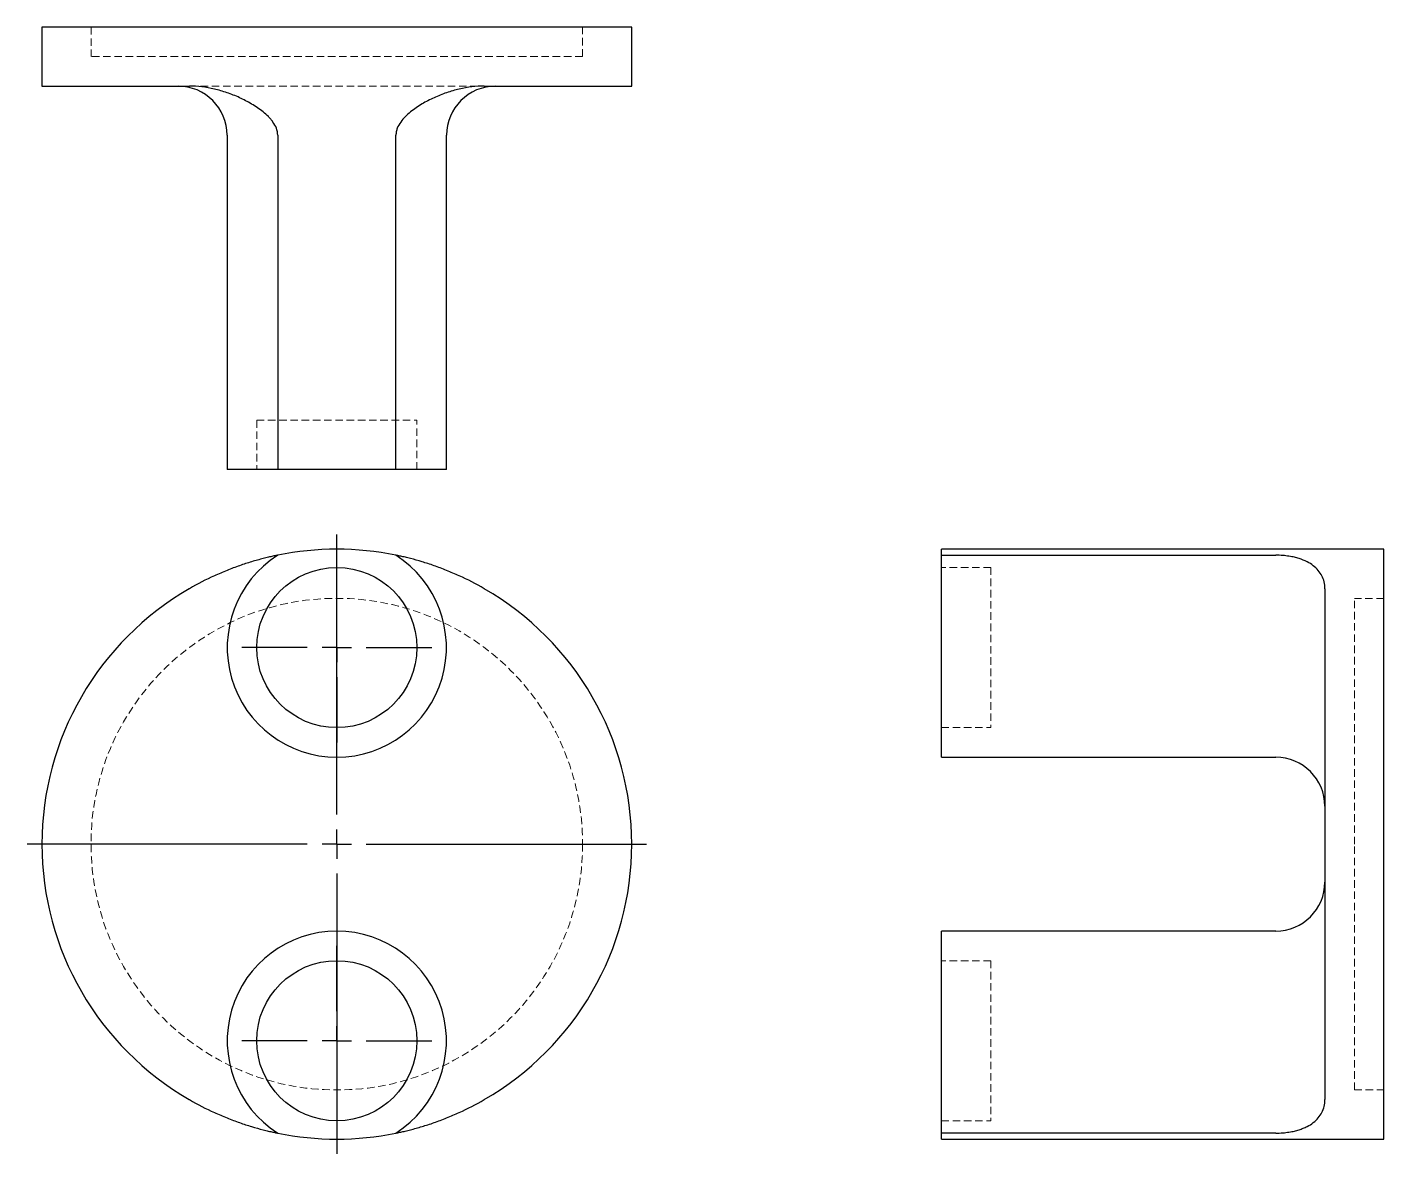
# Model space of a CAD drawing. Header units: millimetres. Extents: x 30 to 260, y 4 to 196.
import ezdxf

# ---------------------------------------------------------------- set-up
doc = ezdxf.new("R2010")
doc.units = ezdxf.units.MM
doc.linetypes.add('HIDDEN', pattern=[1.905, 1.27, -0.635])
doc.layers.add('10', color=7, linetype='Continuous')

# ---------------------------------------------------------------- blocks, each defined once
blk = doc.blocks.new('SW_CENTERMARKSYMBOL_0')
at = {"layer": '10', "color": 0}
for p, q in [((0, 5), (0, 52.5)), ((0, 0), (0, 2.5)), ((-5, 0), (-52.5, 0)), ((0, 0), (-2.5, 0)), ((0, 0), (0, -2.5)), ((0, 0), (2.5, 0)), ((5, 0), (52.5, 0)), ((0, -5), (0, -52.5))]:
    blk.add_line(p, q, dxfattribs=at)
blk = doc.blocks.new('SW_CENTERMARKSYMBOL_1')
at = {"layer": '10', "color": 0}
for p, q in [((0, 5), (0, 16.08)), ((0, 0), (0, 2.5)), ((-5, 0), (-16.08, 0)), ((0, 0), (-2.5, 0)), ((0, 0), (0, -2.5)), ((0, 0), (2.5, 0)), ((5, 0), (16.08, 0)), ((0, -5), (0, -16.08))]:
    blk.add_line(p, q, dxfattribs=at)
blk = doc.blocks.new('SW_CENTERMARKSYMBOL_2')
at = {"layer": '10', "color": 0}
for p, q in [((0, 5), (0, 16.08)), ((0, 0), (0, 2.5)), ((-5, 0), (-16.08, 0)), ((0, 0), (-2.5, 0)), ((0, 0), (0, -2.5)), ((0, 0), (2.5, 0)), ((5, 0), (16.08, 0)), ((0, -5), (0, -16.08))]:
    blk.add_line(p, q, dxfattribs=at)

msp = doc.modelspace()

# ---------------------------------------------------------------- linework, layer by layer
at = {"color": 7, "linetype": 'Continuous', "lineweight": 25}
for p, q in [((33, 195.5), (33, 185.5)), ((133, 195.5), (33, 195.5)), ((133, 185.5), (133, 195.5)), ((33, 185.5), (58, 185.5)), ((108, 185.5), (133, 185.5)), ((64.42, 177.17), (64.42, 120.5)), ((72.98, 177.17), (72.98, 120.5)), ((93.02, 120.5), (93.02, 177.17)), ((101.58, 120.5), (101.58, 177.17)), ((72.98, 120.5), (64.42, 120.5)), ((93.02, 120.5), (72.98, 120.5)), ((101.58, 120.5), (93.02, 120.5)), ((260.5, 107), (185.5, 107)), ((185.5, 105.99), (185.5, 107)), ((185.5, 105.99), (242.17, 105.99)), ((185.5, 71.75), (185.5, 105.99)), ((260.5, 57), (260.5, 107)), ((250.5, 100.3), (250.5, 13.7)), ((185.5, 71.75), (242.17, 71.75)), ((260.5, 7), (260.5, 57)), ((242.17, 42.25), (185.5, 42.25)), ((185.5, 8.01), (185.5, 42.25)), ((185.5, 7), (185.5, 8.01)), ((242.17, 8.01), (185.5, 8.01)), ((185.5, 7), (260.5, 7))]:
    msp.add_line(p, q, dxfattribs=at)
at = {"color": 7, "linetype": 'HIDDEN', "lineweight": 18}
for p, q in [((41.33, 195.5), (41.33, 190.5)), ((124.67, 190.5), (124.67, 195.5)), ((124.67, 190.5), (41.33, 190.5)), ((58, 185.5), (108, 185.5)), ((69.42, 128.87), (96.58, 128.87)), ((69.42, 128.87), (69.42, 120.5)), ((96.58, 120.5), (96.58, 128.87)), ((193.87, 103.92), (185.5, 103.92)), ((193.87, 103.92), (193.87, 76.75)), ((255.5, 57), (255.5, 98.67)), ((260.5, 98.67), (255.5, 98.67)), ((185.5, 76.75), (193.87, 76.75)), ((255.5, 15.33), (255.5, 57)), ((193.87, 37.25), (185.5, 37.25)), ((193.87, 37.25), (193.87, 10.08)), ((255.5, 15.33), (260.5, 15.33)), ((185.5, 10.08), (193.87, 10.08))]:
    msp.add_line(p, q, dxfattribs=at)
at = {"color": 7, "linetype": 'Continuous', "lineweight": 25}
for centre in [(83, 90.33), (83, 23.67)]:
    msp.add_circle(centre, 13.58, dxfattribs=at)
at = {"color": 7, "linetype": 'HIDDEN', "lineweight": 18}
msp.add_circle((83, 57), 41.67, dxfattribs=at)
at = {"color": 7, "linetype": 'Continuous', "lineweight": 25}
for centre, radius, start, end in [((56.08, 177.17), 8.33, 0, 90), ((109.92, 177.17), 8.33, 90, 180), ((83, 90.33), 18.58, 122.6134, 57.3866), ((83, 57), 50, 78.4445, 101.5555), ((83, 57), 50, 120.0051, 239.9949), ((83, 57), 50, 300.0051, 59.9949), ((242.17, 63.42), 8.33, 0, 90), ((242.17, 50.58), 8.33, 270, 0), ((83, 23.67), 18.58, 302.6134, 237.3866), ((83, 57), 50, 258.4445, 281.5555)]:
    msp.add_arc(centre, radius, start, end, dxfattribs=at)
for points, knots in [([(72.98, 177.17), (72.98, 177.58), (72.9, 177.98), (72.61, 178.74), (72.4, 179.09), (72.05, 179.58), (71.93, 179.74), (71.66, 180.04), (71.53, 180.19), (71.11, 180.61), (70.81, 180.88), (70.2, 181.38), (69.88, 181.61), (69.23, 182.06), (68.89, 182.27), (67.89, 182.87), (67.21, 183.22), (65.81, 183.86), (65.1, 184.14), (63.67, 184.62), (62.96, 184.83), (60.82, 185.32), (59.4, 185.5), (58, 185.5)], [0, 0, 0, 0, 0.0625, 0.0625, 0.125, 0.125, 0.15625, 0.15625, 0.1875, 0.1875, 0.25, 0.25, 0.3125, 0.3125, 0.375, 0.375, 0.5, 0.5, 0.625, 0.625, 0.75, 0.75, 1, 1, 1, 1]), ([(108, 185.5), (106.6, 185.5), (105.18, 185.32), (103.04, 184.83), (102.32, 184.62), (100.89, 184.13), (100.18, 183.85), (98.79, 183.22), (98.11, 182.87), (96.78, 182.08), (96.13, 181.64), (95.19, 180.88), (94.9, 180.62), (94.33, 180.05), (94.06, 179.74), (93.6, 179.09), (93.4, 178.74), (93.17, 178.17), (93.12, 177.97), (93.04, 177.58), (93.02, 177.37), (93.02, 177.17)], [0, 0, 0, 0, 0.25, 0.25, 0.375, 0.375, 0.5, 0.5, 0.625, 0.625, 0.75, 0.75, 0.8125, 0.8125, 0.875, 0.875, 0.9375, 0.9375, 0.96875, 0.96875, 1, 1, 1, 1]), ([(72.98, 105.99), (72.98, 105.99), (72.9, 105.97), (72.61, 105.91), (72.4, 105.86), (72.05, 105.79), (71.93, 105.76), (71.66, 105.7), (71.53, 105.67), (71.11, 105.57), (70.81, 105.49), (70.2, 105.33), (69.88, 105.25), (69.23, 105.07), (68.89, 104.97), (67.89, 104.67), (67.21, 104.45), (65.81, 103.96), (65.1, 103.69), (63.67, 103.12), (62.96, 102.81), (60.82, 101.84), (59.4, 101.11), (58, 100.3)], [0, 0, 0, 0, 0.0625, 0.0625, 0.125, 0.125, 0.15625, 0.15625, 0.1875, 0.1875, 0.25, 0.25, 0.3125, 0.3125, 0.375, 0.375, 0.5, 0.5, 0.625, 0.625, 0.75, 0.75, 1, 1, 1, 1]), ([(108, 100.3), (106.6, 101.11), (105.18, 101.84), (103.04, 102.82), (102.32, 103.12), (100.89, 103.7), (100.18, 103.96), (98.79, 104.45), (98.11, 104.67), (96.78, 105.07), (96.13, 105.25), (95.19, 105.49), (94.9, 105.57), (94.33, 105.7), (94.06, 105.76), (93.6, 105.86), (93.4, 105.91), (93.17, 105.95), (93.12, 105.97), (93.04, 105.98), (93.02, 105.99), (93.02, 105.99)], [0, 0, 0, 0, 0.25, 0.25, 0.375, 0.375, 0.5, 0.5, 0.625, 0.625, 0.75, 0.75, 0.8125, 0.8125, 0.875, 0.875, 0.9375, 0.9375, 0.96875, 0.96875, 1, 1, 1, 1]), ([(250.5, 100.3), (250.5, 101.11), (250.32, 101.84), (249.83, 102.82), (249.62, 103.12), (249.13, 103.7), (248.85, 103.96), (248.22, 104.45), (247.87, 104.67), (247.08, 105.07), (246.64, 105.25), (245.88, 105.49), (245.62, 105.57), (245.05, 105.7), (244.74, 105.76), (244.09, 105.86), (243.74, 105.91), (243.17, 105.95), (242.97, 105.97), (242.58, 105.98), (242.37, 105.99), (242.17, 105.99)], [0, 0, 0, 0, 0.25, 0.25, 0.375, 0.375, 0.5, 0.5, 0.625, 0.625, 0.75, 0.75, 0.8125, 0.8125, 0.875, 0.875, 0.9375, 0.9375, 0.96875, 0.96875, 1, 1, 1, 1]), ([(58, 13.7), (59.4, 12.89), (60.82, 12.16), (62.96, 11.18), (63.68, 10.88), (65.11, 10.3), (65.82, 10.04), (67.21, 9.55), (67.89, 9.33), (69.22, 8.93), (69.87, 8.75), (70.81, 8.51), (71.1, 8.43), (71.67, 8.3), (71.94, 8.24), (72.4, 8.14), (72.6, 8.09), (72.83, 8.05), (72.88, 8.03), (72.96, 8.02), (72.98, 8.01), (72.98, 8.01)], [0, 0, 0, 0, 0.25, 0.25, 0.375, 0.375, 0.5, 0.5, 0.625, 0.625, 0.75, 0.75, 0.8125, 0.8125, 0.875, 0.875, 0.9375, 0.9375, 0.96875, 0.96875, 1, 1, 1, 1]), ([(93.02, 8.01), (93.02, 8.01), (93.1, 8.03), (93.39, 8.09), (93.6, 8.14), (93.95, 8.21), (94.07, 8.24), (94.34, 8.3), (94.47, 8.33), (94.89, 8.43), (95.19, 8.51), (95.8, 8.67), (96.12, 8.75), (96.77, 8.93), (97.11, 9.03), (98.11, 9.33), (98.79, 9.55), (100.19, 10.04), (100.9, 10.31), (102.33, 10.88), (103.04, 11.19), (105.18, 12.16), (106.6, 12.89), (108, 13.7)], [0, 0, 0, 0, 0.0625, 0.0625, 0.125, 0.125, 0.15625, 0.15625, 0.1875, 0.1875, 0.25, 0.25, 0.3125, 0.3125, 0.375, 0.375, 0.5, 0.5, 0.625, 0.625, 0.75, 0.75, 1, 1, 1, 1]), ([(242.17, 8.01), (242.58, 8.01), (242.98, 8.03), (243.74, 8.09), (244.09, 8.14), (244.58, 8.21), (244.74, 8.24), (245.04, 8.3), (245.19, 8.33), (245.61, 8.43), (245.88, 8.51), (246.38, 8.67), (246.61, 8.75), (247.06, 8.93), (247.27, 9.03), (247.87, 9.33), (248.22, 9.55), (248.86, 10.04), (249.14, 10.31), (249.62, 10.88), (249.83, 11.19), (250.32, 12.16), (250.5, 12.89), (250.5, 13.7)], [0, 0, 0, 0, 0.0625, 0.0625, 0.125, 0.125, 0.15625, 0.15625, 0.1875, 0.1875, 0.25, 0.25, 0.3125, 0.3125, 0.375, 0.375, 0.5, 0.5, 0.625, 0.625, 0.75, 0.75, 1, 1, 1, 1])]:
    msp.add_open_spline(points, degree=3, knots=knots, dxfattribs=at)

# ---------------------------------------------------------------- block references
at = {"layer": '10'}
for name, p in [('SW_CENTERMARKSYMBOL_0', (83, 57)), ('SW_CENTERMARKSYMBOL_1', (83, 90.33)), ('SW_CENTERMARKSYMBOL_2', (83, 23.67))]:
    msp.add_blockref(name, p, dxfattribs=at)

doc.saveas('drawing.dxf')
